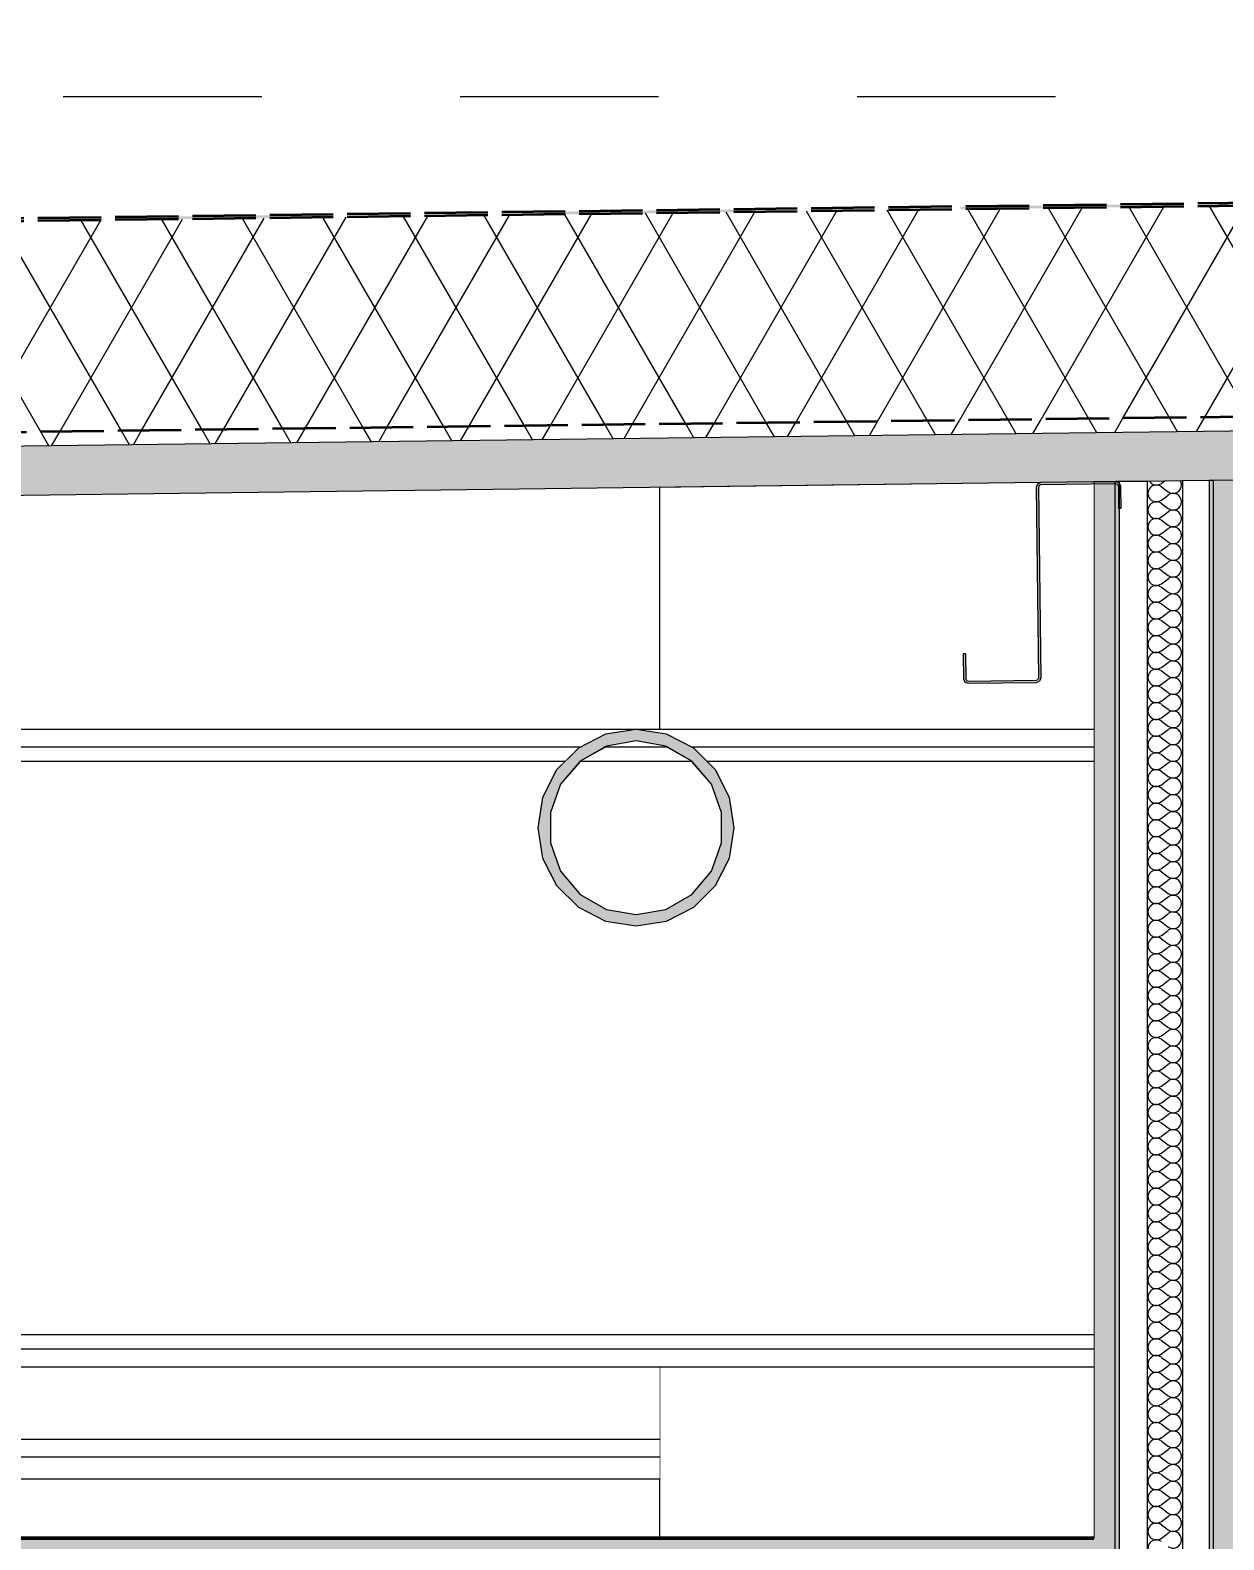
# Model space of a CAD drawing. Header units: millimetres. Extents: x -48147 to 1403542, y -455564 to 18123.
# Drawn here: x 1379303 to 1380151, y -434819 to -433745 of the extents above; entities that cross this region are included whole.
import ezdxf

# ---------------------------------------------------------------- set-up
doc = ezdxf.new("R2010")
doc.units = ezdxf.units.MM
doc.header["$MEASUREMENT"] = 0
for name, pattern in [('Dashed', [2822.222233, 1411.111116, -1411.111116]), ('Hidden Line', [55, 45, -10]), ('Wipeout_Contour', [1000, 0, -1000])]:
    doc.linetypes.add(name, pattern=pattern)
for name, color, linetype, lineweight, true_color in [('0_Pen_No__105', 7, 'Continuous', 15, 0xa6a6a6), ('New_A-20-M_Ceiling_Pen_No__107', 7, 'Continuous', 15, 0xa6a6a6), ('New_A-20-M_Ceiling_Pen_No__29', 7, 'Continuous', 50, 0x2a2a2a), ('New_A-20-M_Roof_Pen_No__149', 7, 'Continuous', 0, 0x2a2a2a), ('New_A-20-M_Roof_Pen_No__162', 7, 'Continuous', 0, 0xe47200), ('New_A-20-M_Roof_Pen_No__81', 7, 'Continuous', 20, 0x6a6a6a), ('New_A-25-M_Wall_Int_Pen_No__107', 7, 'Continuous', 15, 0xa6a6a6)]:
    doc.layers.add(name, color=color, linetype=linetype, lineweight=lineweight, true_color=true_color)
for name, color, linetype, lineweight in [('0_Pen_No__85', 8, 'Continuous', 20), ('New_A-20-M_Roof_Pen_No__195', 7, 'Continuous', 35), ('New_A-20-M_Roof_Pen_No__4', 7, 'Continuous', 20), ('New_A-20-M_Roof_Pen_No__85', 8, 'Continuous', 20), ('New_A-25-M_Wall_Int_Pen_No__1', 7, 'Continuous', 13), ('New_A-25-M_Wall_Int_Pen_No__87', 8, 'Continuous', 20), ('New_A-95-D_1_20_Pen_No__1', 7, 'Continuous', 13), ('S-280-M_STRUCT_FRAME.IFC Import_Pen_No__1', 7, 'Continuous', 13), ('S-280-M_STRUCT_FRAME.IFC Import_Pen_No__160', 5, 'Continuous', 200), ('S-280-M_STRUCT_FRAME.IFC Import_Pen_No__90', 8, 'Continuous', 20)]:
    doc.layers.add(name, color=color, linetype=linetype, lineweight=lineweight)
for name, color, linetype in [('New_A-20-M_Ceiling', 7, 'Continuous'), ('New_A-20-M_Roof', 7, 'Continuous'), ('New_A-25-M_Wall_Int', 7, 'Continuous'), ('New_A-95-D_1_20', 7, 'Continuous'), ('S-280-M_STRUCT_FRAME.IFC Import', 7, 'Continuous')]:
    doc.layers.add(name, color=color, linetype=linetype)
doc.styles.add('GENERATED_STYLE_1', font='')
doc.styles.get('GENERATED_STYLE_1').set_extended_font_data('Arial')
doc.dimstyles.new('GENERATED_STYLE__2', dxfattribs={"dimtxt": 125, "dimasz": 47.5, "dimexe": 0.18, "dimexo": 50, "dimgap": 0.09, "dimtad": 1, "dimdec": 0, "dimzin": 0, "dimdsep": 46, "dimtxsty": 'GENERATED_STYLE_1', "dimblk": 'ARROWHEAD_2', "dimblk1": 'ARROWHEAD_2', "dimblk2": 'ARROWHEAD_2', "dimcen": 0.09, "dimclrd": 7, "dimclre": 7, "dimclrt": 7, "dimadec": 0, "dimazin": 0, "dimtfac": 1, "dimtdec": 4, "dimtmove": 0, "dimatfit": 3, "dimfxl": 1, "dimtolj": 1, "dimtzin": 0, "dimarcsym": 0})
doc.dimstyles.new('GENERATED_STYLE__8', dxfattribs={"dimtxt": 0.18, "dimasz": 182.4, "dimexe": 0.18, "dimexo": 0.0625, "dimgap": 0.09, "dimtad": 0, "dimtih": 1, "dimtoh": 1, "dimdec": 4, "dimzin": 0, "dimdsep": 46, "dimcen": 0.09, "dimadec": 0, "dimazin": 0, "dimtfac": 1, "dimtdec": 4, "dimtmove": 0, "dimatfit": 3, "dimldrblk": 'ARROWHEAD_5', "dimfxl": 1, "dimtolj": 1, "dimtzin": 0, "dimarcsym": 0})
pattern_1 = [(60, (1418663.247, -449992.53), (-43.30127, 25), []), (120, (1418663.247, -449992.53), (43.30127, 25), [])]

# ---------------------------------------------------------------- blocks, each defined once
blk = doc.blocks.new('Section Elem_16_1', base_point=(1418663.2, -449992.5))
at = {"color": 254, "linetype": 'Wipeout_Contour', "lineweight": 0, "ltscale": 5785807.897120276}
blk.add_wipeout([(1379765.3, -434070.2), (1379750.3, -434070.4), (1379750.3, -434242.5), (1379765.3, -434242.5)], dxfattribs=at).dxf.layer = 'New_A-25-M_Wall_Int'
at = {"color": 254, "linetype": 'Wipeout_Contour', "lineweight": 0, "ltscale": 5786529.077408927}
blk.add_wipeout([(1379765.3, -434695.9), (1379750.3, -434695.9), (1379750.3, -434817.5), (1379765.3, -434817.5)], dxfattribs=at).dxf.layer = 'New_A-25-M_Wall_Int'
at = {"layer": 'New_A-25-M_Wall_Int_Pen_No__87', "linetype": 'Continuous'}
for p, q in [((1379750.3, -434242.5), (1379750.3, -434070.4)), ((1379750.3, -434817.5), (1379750.3, -434695.9))]:
    blk.add_line(p, q, dxfattribs=at)
blk = doc.blocks.new('*X139', base_point=(1418663.2, -449992.5))
at = {"layer": 'New_A-25-M_Wall_Int_Pen_No__107', "linetype": 'Continuous'}
for p, q in [((1380107, -434067.5), (1380109.2, -434065.9)), ((1380107, -434069.9), (1380111.8, -434073.5)), ((1380107, -434079.4), (1380111.8, -434075.9)), ((1380107, -434081.8), (1380111.8, -434085.4)), ((1380107, -434091.3), (1380111.8, -434087.8)), ((1380107, -434093.7), (1380111.8, -434097.3)), ((1380107, -434103.2), (1380111.8, -434099.7)), ((1380107, -434105.6), (1380111.8, -434109.2)), ((1380107, -434115.1), (1380111.8, -434111.6)), ((1380107, -434117.5), (1380111.8, -434121.1)), ((1380107, -434127.1), (1380111.8, -434123.5)), ((1380107, -434129.4), (1380111.8, -434133)), ((1380107, -434139), (1380111.8, -434135.4)), ((1380107, -434141.3), (1380111.8, -434144.9)), ((1380107, -434150.9), (1380111.8, -434147.3)), ((1380107, -434153.2), (1380111.8, -434156.8)), ((1380107, -434162.8), (1380111.8, -434159.2)), ((1380107, -434165.1), (1380111.8, -434168.7)), ((1380107, -434174.7), (1380111.8, -434171.1)), ((1380107, -434177.1), (1380111.8, -434180.6)), ((1380107, -434186.6), (1380111.8, -434183)), ((1380107, -434189), (1380111.8, -434192.5)), ((1380107, -434198.5), (1380111.8, -434194.9)), ((1380107, -434200.9), (1380111.8, -434204.4)), ((1380107, -434210.4), (1380111.8, -434206.8)), ((1380107, -434212.8), (1380111.8, -434216.3)), ((1380107, -434222.3), (1380111.8, -434218.7)), ((1380107, -434224.7), (1380111.8, -434228.2)), ((1380107, -434234.2), (1380111.8, -434230.6)), ((1380107, -434236.6), (1380111.8, -434240.1)), ((1380107, -434246.1), (1380111.8, -434242.5)), ((1380107, -434248.5), (1380111.8, -434252.1)), ((1380107, -434258), (1380111.8, -434254.4)), ((1380107, -434260.4), (1380111.8, -434264)), ((1380107, -434269.9), (1380111.8, -434266.3)), ((1380107, -434272.3), (1380111.8, -434275.9)), ((1380107, -434281.8), (1380111.8, -434278.2)), ((1380107, -434284.2), (1380111.8, -434287.8)), ((1380107, -434293.7), (1380111.8, -434290.1)), ((1380107, -434296.1), (1380111.8, -434299.7)), ((1380107, -434305.6), (1380111.8, -434302.1)), ((1380107, -434308), (1380111.8, -434311.6)), ((1380107, -434317.5), (1380111.8, -434314)), ((1380107, -434319.9), (1380111.8, -434323.5)), ((1380107, -434329.4), (1380111.8, -434325.9)), ((1380107, -434331.8), (1380111.8, -434335.4)), ((1380107, -434341.3), (1380111.8, -434337.8)), ((1380107, -434343.7), (1380111.8, -434347.3)), ((1380107, -434353.2), (1380111.8, -434349.7)), ((1380107, -434355.6), (1380111.8, -434359.2)), ((1380107, -434365.1), (1380111.8, -434361.6)), ((1380107, -434367.5), (1380111.8, -434371.1)), ((1380107, -434377.1), (1380111.8, -434373.5)), ((1380107, -434379.4), (1380111.8, -434383)), ((1380107, -434389), (1380111.8, -434385.4)), ((1380107, -434391.3), (1380111.8, -434394.9)), ((1380107, -434400.9), (1380111.8, -434397.3)), ((1380107, -434403.2), (1380111.8, -434406.8)), ((1380107, -434412.8), (1380111.8, -434409.2)), ((1380107, -434415.1), (1380111.8, -434418.7)), ((1380107, -434424.7), (1380111.8, -434421.1)), ((1380107, -434427.1), (1380111.8, -434430.6)), ((1380107, -434436.6), (1380111.8, -434433)), ((1380107, -434439), (1380111.8, -434442.5)), ((1380107, -434448.5), (1380111.8, -434444.9)), ((1380107, -434450.9), (1380111.8, -434454.4)), ((1380107, -434460.4), (1380111.8, -434456.8)), ((1380107, -434462.8), (1380111.8, -434466.3)), ((1380107, -434472.3), (1380111.8, -434468.7)), ((1380107, -434474.7), (1380111.8, -434478.2)), ((1380107, -434484.2), (1380111.8, -434480.6)), ((1380107, -434486.6), (1380111.8, -434490.1)), ((1380107, -434496.1), (1380111.8, -434492.5)), ((1380107, -434498.5), (1380111.8, -434502.1)), ((1380107, -434508), (1380111.8, -434504.4)), ((1380107, -434510.4), (1380111.8, -434514)), ((1380107, -434519.9), (1380111.8, -434516.3)), ((1380107, -434522.3), (1380111.8, -434525.9)), ((1380107, -434531.8), (1380111.8, -434528.2)), ((1380107, -434534.2), (1380111.8, -434537.8)), ((1380107, -434543.7), (1380111.8, -434540.1)), ((1380107, -434546.1), (1380111.8, -434549.7)), ((1380107, -434555.6), (1380111.8, -434552.1)), ((1380107, -434558), (1380111.8, -434561.6)), ((1380107, -434567.5), (1380111.8, -434564)), ((1380107, -434569.9), (1380111.8, -434573.5)), ((1380107, -434579.4), (1380111.8, -434575.9)), ((1380107, -434581.8), (1380111.8, -434585.4)), ((1380107, -434591.3), (1380111.8, -434587.8)), ((1380107, -434593.7), (1380111.8, -434597.3)), ((1380107, -434603.2), (1380111.8, -434599.7)), ((1380107, -434605.6), (1380111.8, -434609.2)), ((1380107, -434615.1), (1380111.8, -434611.6)), ((1380107, -434617.5), (1380111.8, -434621.1)), ((1380107, -434627.1), (1380111.8, -434623.5)), ((1380107, -434629.4), (1380111.8, -434633)), ((1380107, -434639), (1380111.8, -434635.4)), ((1380107, -434641.3), (1380111.8, -434644.9)), ((1380107, -434650.9), (1380111.8, -434647.3)), ((1380107, -434653.2), (1380111.8, -434656.8)), ((1380107, -434662.8), (1380111.8, -434659.2)), ((1380107, -434665.1), (1380111.8, -434668.7)), ((1380107, -434674.7), (1380111.8, -434671.1)), ((1380107, -434677.1), (1380111.8, -434680.6)), ((1380107, -434686.6), (1380111.8, -434683)), ((1380107, -434689), (1380111.8, -434692.5)), ((1380107, -434698.5), (1380111.8, -434694.9)), ((1380107, -434700.9), (1380111.8, -434704.4)), ((1380107, -434710.4), (1380111.8, -434706.8)), ((1380107, -434712.8), (1380111.8, -434716.3)), ((1380107, -434722.3), (1380111.8, -434718.7)), ((1380107, -434724.7), (1380111.8, -434728.2)), ((1380107, -434734.2), (1380111.8, -434730.6)), ((1380107, -434736.6), (1380111.8, -434740.1)), ((1380107, -434746.1), (1380111.8, -434742.5)), ((1380107, -434748.5), (1380111.8, -434752.1)), ((1380107, -434758), (1380111.8, -434754.4)), ((1380107, -434760.4), (1380111.8, -434764)), ((1380107, -434769.9), (1380111.8, -434766.3)), ((1380107, -434772.3), (1380111.8, -434775.9)), ((1380107, -434781.8), (1380111.8, -434778.2)), ((1380107, -434784.2), (1380111.8, -434787.8)), ((1380107, -434793.7), (1380111.8, -434790.1)), ((1380107, -434796.1), (1380111.8, -434799.7)), ((1380107, -434805.6), (1380111.8, -434802.1)), ((1380107, -434808), (1380111.8, -434811.6)), ((1380107, -434817.5), (1380111.8, -434814))]:
    blk.add_line(p, q, dxfattribs=at)
for centre, start, end in [((1380103.4, -434062.8), 213.3884, 306.8699), ((1380115.3, -434068.7), 0, 29.7507), ((1380103.4, -434074.7), 53.1301, 306.8699), ((1380115.3, -434068.7), 233.1301, 0), ((1380115.3, -434080.6), 0, 126.8699), ((1380103.4, -434086.6), 53.1301, 306.8699), ((1380115.3, -434080.6), 233.1301, 0), ((1380115.3, -434092.5), 0, 126.8699), ((1380103.4, -434098.5), 53.1301, 306.8699), ((1380115.3, -434092.5), 233.1301, 0), ((1380115.3, -434104.4), 0, 126.8699), ((1380103.4, -434110.4), 53.1301, 306.8699), ((1380115.3, -434104.4), 233.1301, 0), ((1380115.3, -434116.3), 0, 126.8699), ((1380103.4, -434122.3), 53.1301, 306.8699), ((1380115.3, -434116.3), 233.1301, 0), ((1380115.3, -434128.2), 0, 126.8699), ((1380103.4, -434134.2), 53.1301, 306.8699), ((1380115.3, -434128.2), 233.1301, 0), ((1380103.4, -434146.1), 53.1301, 306.8699), ((1380115.3, -434140.1), 0, 126.8699), ((1380115.3, -434140.1), 233.1301, 0), ((1380103.4, -434158), 53.1301, 306.8699), ((1380115.3, -434152.1), 0, 126.8699), ((1380115.3, -434152.1), 233.1301, 0), ((1380103.4, -434169.9), 53.1301, 306.8699), ((1380115.3, -434164), 0, 126.8699), ((1380115.3, -434164), 233.1301, 0), ((1380103.4, -434181.8), 53.1301, 306.8699), ((1380115.3, -434175.9), 0, 126.8699), ((1380115.3, -434175.9), 233.1301, 0), ((1380115.3, -434187.8), 0, 126.8699), ((1380103.4, -434193.7), 53.1301, 306.8699), ((1380115.3, -434187.8), 233.1301, 0), ((1380115.3, -434199.7), 0, 126.8699), ((1380103.4, -434205.6), 53.1301, 306.8699), ((1380115.3, -434199.7), 233.1301, 0), ((1380115.3, -434211.6), 0, 126.8699), ((1380103.4, -434217.5), 53.1301, 306.8699), ((1380115.3, -434211.6), 233.1301, 0), ((1380115.3, -434223.5), 0, 126.8699), ((1380103.4, -434229.4), 53.1301, 306.8699), ((1380115.3, -434223.5), 233.1301, 0), ((1380115.3, -434235.4), 0, 126.8699), ((1380103.4, -434241.3), 53.1301, 306.8699), ((1380115.3, -434235.4), 233.1301, 0), ((1380103.4, -434253.2), 53.1301, 306.8699), ((1380115.3, -434247.3), 0, 126.8699), ((1380115.3, -434247.3), 233.1301, 0), ((1380103.4, -434265.1), 53.1301, 306.8699), ((1380115.3, -434259.2), 0, 126.8699), ((1380115.3, -434259.2), 233.1301, 0), ((1380103.4, -434277.1), 53.1301, 306.8699), ((1380115.3, -434271.1), 0, 126.8699), ((1380115.3, -434271.1), 233.1301, 0), ((1380103.4, -434289), 53.1301, 306.8699), ((1380115.3, -434283), 0, 126.8699), ((1380115.3, -434283), 233.1301, 0), ((1380115.3, -434294.9), 0, 126.8699), ((1380103.4, -434300.9), 53.1301, 306.8699), ((1380115.3, -434294.9), 233.1301, 0), ((1380115.3, -434306.8), 0, 126.8699), ((1380103.4, -434312.8), 53.1301, 306.8699), ((1380115.3, -434306.8), 233.1301, 0), ((1380115.3, -434318.7), 0, 126.8699), ((1380103.4, -434324.7), 53.1301, 306.8699), ((1380115.3, -434318.7), 233.1301, 0), ((1380115.3, -434330.6), 0, 126.8699), ((1380103.4, -434336.6), 53.1301, 306.8699), ((1380115.3, -434330.6), 233.1301, 0), ((1380115.3, -434342.5), 0, 126.8699), ((1380103.4, -434348.5), 53.1301, 306.8699), ((1380115.3, -434342.5), 233.1301, 0), ((1380103.4, -434360.4), 53.1301, 306.8699), ((1380115.3, -434354.4), 0, 126.8699), ((1380115.3, -434354.4), 233.1301, 0), ((1380103.4, -434372.3), 53.1301, 306.8699), ((1380115.3, -434366.3), 0, 126.8699), ((1380115.3, -434366.3), 233.1301, 0), ((1380103.4, -434384.2), 53.1301, 306.8699), ((1380115.3, -434378.2), 0, 126.8699), ((1380115.3, -434378.2), 233.1301, 0), ((1380103.4, -434396.1), 53.1301, 306.8699), ((1380115.3, -434390.1), 0, 126.8699), ((1380115.3, -434390.1), 233.1301, 0), ((1380115.3, -434402.1), 0, 126.8699), ((1380103.4, -434408), 53.1301, 306.8699), ((1380115.3, -434402.1), 233.1301, 0), ((1380115.3, -434414), 0, 126.8699), ((1380103.4, -434419.9), 53.1301, 306.8699), ((1380115.3, -434414), 233.1301, 0), ((1380115.3, -434425.9), 0, 126.8699), ((1380103.4, -434431.8), 53.1301, 306.8699), ((1380115.3, -434425.9), 233.1301, 0), ((1380115.3, -434437.8), 0, 126.8699), ((1380103.4, -434443.7), 53.1301, 306.8699), ((1380115.3, -434437.8), 233.1301, 0), ((1380115.3, -434449.7), 0, 126.8699), ((1380103.4, -434455.6), 53.1301, 306.8699), ((1380115.3, -434449.7), 233.1301, 0), ((1380103.4, -434467.5), 53.1301, 306.8699), ((1380115.3, -434461.6), 0, 126.8699), ((1380115.3, -434461.6), 233.1301, 0), ((1380103.4, -434479.4), 53.1301, 306.8699), ((1380115.3, -434473.5), 0, 126.8699), ((1380115.3, -434473.5), 233.1301, 0), ((1380103.4, -434491.3), 53.1301, 306.8699), ((1380115.3, -434485.4), 0, 126.8699), ((1380115.3, -434485.4), 233.1301, 0), ((1380103.4, -434503.2), 53.1301, 306.8699), ((1380115.3, -434497.3), 0, 126.8699), ((1380115.3, -434497.3), 233.1301, 0), ((1380115.3, -434509.2), 0, 126.8699), ((1380103.4, -434515.1), 53.1301, 306.8699), ((1380115.3, -434509.2), 233.1301, 0), ((1380115.3, -434521.1), 0, 126.8699), ((1380103.4, -434527.1), 53.1301, 306.8699), ((1380115.3, -434521.1), 233.1301, 0), ((1380115.3, -434533), 0, 126.8699), ((1380103.4, -434539), 53.1301, 306.8699), ((1380115.3, -434533), 233.1301, 0), ((1380115.3, -434544.9), 0, 126.8699), ((1380103.4, -434550.9), 53.1301, 306.8699), ((1380115.3, -434544.9), 233.1301, 0), ((1380115.3, -434556.8), 0, 126.8699), ((1380103.4, -434562.8), 53.1301, 306.8699), ((1380115.3, -434556.8), 233.1301, 0), ((1380103.4, -434574.7), 53.1301, 306.8699), ((1380115.3, -434568.7), 0, 126.8699), ((1380115.3, -434568.7), 233.1301, 0), ((1380103.4, -434586.6), 53.1301, 306.8699), ((1380115.3, -434580.6), 0, 126.8699), ((1380115.3, -434580.6), 233.1301, 0), ((1380103.4, -434598.5), 53.1301, 306.8699), ((1380115.3, -434592.5), 0, 126.8699), ((1380115.3, -434592.5), 233.1301, 0), ((1380103.4, -434610.4), 53.1301, 306.8699), ((1380115.3, -434604.4), 0, 126.8699), ((1380115.3, -434604.4), 233.1301, 0), ((1380115.3, -434616.3), 0, 126.8699), ((1380103.4, -434622.3), 53.1301, 306.8699), ((1380115.3, -434616.3), 233.1301, 0), ((1380115.3, -434628.2), 0, 126.8699), ((1380103.4, -434634.2), 53.1301, 306.8699), ((1380115.3, -434628.2), 233.1301, 0), ((1380115.3, -434640.1), 0, 126.8699), ((1380103.4, -434646.1), 53.1301, 306.8699), ((1380115.3, -434640.1), 233.1301, 0), ((1380115.3, -434652.1), 0, 126.8699), ((1380103.4, -434658), 53.1301, 306.8699), ((1380115.3, -434652.1), 233.1301, 0), ((1380115.3, -434664), 0, 126.8699), ((1380103.4, -434669.9), 53.1301, 306.8699), ((1380115.3, -434664), 233.1301, 0), ((1380103.4, -434681.8), 53.1301, 306.8699), ((1380115.3, -434675.9), 0, 126.8699), ((1380115.3, -434675.9), 233.1301, 0), ((1380103.4, -434693.7), 53.1301, 306.8699), ((1380115.3, -434687.8), 0, 126.8699), ((1380115.3, -434687.8), 233.1301, 0), ((1380103.4, -434705.6), 53.1301, 306.8699), ((1380115.3, -434699.7), 0, 126.8699), ((1380115.3, -434699.7), 233.1301, 0), ((1380103.4, -434717.5), 53.1301, 306.8699), ((1380115.3, -434711.6), 0, 126.8699), ((1380115.3, -434711.6), 233.1301, 0), ((1380115.3, -434723.5), 0, 126.8699), ((1380103.4, -434729.4), 53.1301, 306.8699), ((1380115.3, -434723.5), 233.1301, 0), ((1380115.3, -434735.4), 0, 126.8699), ((1380103.4, -434741.3), 53.1301, 306.8699), ((1380115.3, -434735.4), 233.1301, 0), ((1380115.3, -434747.3), 0, 126.8699), ((1380103.4, -434753.2), 53.1301, 306.8699), ((1380115.3, -434747.3), 233.1301, 0), ((1380115.3, -434759.2), 0, 126.8699), ((1380103.4, -434765.1), 53.1301, 306.8699), ((1380115.3, -434759.2), 233.1301, 0), ((1380115.3, -434771.1), 0, 126.8699), ((1380103.4, -434777.1), 53.1301, 306.8699), ((1380115.3, -434771.1), 233.1301, 0), ((1380115.3, -434783), 0, 126.8699), ((1380103.4, -434789), 53.1301, 306.8699), ((1380115.3, -434783), 233.1301, 0), ((1380103.4, -434800.9), 53.1301, 306.8699), ((1380115.3, -434794.9), 0, 126.8699), ((1380115.3, -434794.9), 233.1301, 0), ((1380103.4, -434812.8), 53.1301, 306.8699), ((1380115.3, -434806.8), 0, 126.8699), ((1380115.3, -434806.8), 233.1301, 0), ((1380103.4, -434824.7), 53.1301, 306.8699), ((1380115.3, -434818.7), 0, 126.8699), ((1380115.3, -434818.7), 233.1301, 0)]:
    blk.add_arc(centre, 5.95, start, end, dxfattribs=at)
blk = doc.blocks.new('Section Elem_109_1', base_point=(1418663.2, -449992.5))
at = {"layer": 'New_A-25-M_Wall_Int_Pen_No__107', "linetype": 'Continuous'}
blk.add_hatch(color=256, dxfattribs=at).paths.add_polyline_path([(1380073.9, -434066.4), (1380058.9, -434066.5), (1380058.9, -434817.5), (1380058.9, -434817.5), (1380058.9, -434842.5), (1380058.9, -434842.5), (1380058.9, -437842.5), (1380073.9, -437842.5)])
at = {"layer": 'New_A-25-M_Wall_Int_Pen_No__107', "linetype": 'Continuous', "lineweight": 0, "true_color": 0x535353}
blk.add_hatch(color=251, dxfattribs=at).paths.add_polyline_path([(1380076.9, -434066.3), (1380073.9, -434066.4), (1380073.9, -437842.5), (1380076.9, -437842.5)])
at = {"layer": 'New_A-25-M_Wall_Int_Pen_No__1', "linetype": 'Continuous'}
blk.add_line((1380058.9, -434066.5), (1380058.9, -434817.5), dxfattribs=at)
at = {"color": 254, "linetype": 'Wipeout_Contour', "lineweight": 0, "ltscale": 5789230.362443559}
blk.add_wipeout([(1380096.9, -434066.1), (1380076.9, -434066.3), (1380076.9, -437842.5), (1380096.9, -437842.5)], dxfattribs=at).dxf.layer = 'New_A-25-M_Wall_Int'
at = {"layer": 'New_A-25-M_Wall_Int_Pen_No__1', "linetype": 'Continuous'}
for p, q in [((1380073.9, -434066.4), (1380073.9, -437842.5)), ((1380076.9, -434066.3), (1380076.9, -437842.5))]:
    blk.add_line(p, q, dxfattribs=at)
at = {"color": 254, "linetype": 'Wipeout_Contour', "lineweight": 0, "ltscale": 5789316.012776121}
blk.add_wipeout([(1380121.9, -434065.7), (1380096.9, -434066.1), (1380096.9, -437842.5), (1380121.9, -437842.5)], dxfattribs=at).dxf.layer = 'New_A-25-M_Wall_Int'
at = {"layer": 'New_A-25-M_Wall_Int_Pen_No__1', "linetype": 'Continuous'}
blk.add_line((1380096.9, -434066.1), (1380096.9, -437842.5), dxfattribs=at)
at = {"layer": 'New_A-25-M_Wall_Int'}
blk.add_blockref('*X139', (1418663.2, -449992.5), dxfattribs=at)
at = {"color": 254, "linetype": 'Wipeout_Contour', "lineweight": 0, "ltscale": 5789399.759866808}
blk.add_wipeout([(1380140.9, -434065.5), (1380121.9, -434065.7), (1380121.9, -437842.5), (1380140.9, -437842.5)], dxfattribs=at).dxf.layer = 'New_A-25-M_Wall_Int'
at = {"layer": 'New_A-25-M_Wall_Int_Pen_No__107', "linetype": 'Continuous', "lineweight": 0, "true_color": 0x535353}
blk.add_hatch(color=251, dxfattribs=at).paths.add_polyline_path([(1380143.9, -434065.5), (1380140.9, -434065.5), (1380140.9, -437842.5), (1380143.9, -437842.5)])
at = {"layer": 'New_A-25-M_Wall_Int_Pen_No__107', "linetype": 'Continuous'}
blk.add_hatch(color=256, dxfattribs=at).paths.add_polyline_path([(1380158.9, -437842.5), (1380158.9, -434065.3), (1380143.9, -434065.5), (1380143.9, -437842.5)])
at = {"layer": 'New_A-25-M_Wall_Int_Pen_No__1', "linetype": 'Continuous'}
for p, q in [((1380121.9, -434065.7), (1380121.9, -437842.5)), ((1380140.9, -434065.5), (1380140.9, -437842.5)), ((1380143.9, -434065.5), (1380143.9, -437842.5))]:
    blk.add_line(p, q, dxfattribs=at)
blk = doc.blocks.new('Section Elem_114_1', base_point=(1418663.2, -449992.5))
at = {"color": 254, "linetype": 'Wipeout_Contour', "lineweight": 0, "ltscale": 34720075.84504075}
blk.add_wipeout([(1379765.3, -434070.2), (1379765.3, -434242.5), (1380058.9, -434242.5), (1380058.9, -434068.1), (1380021.1, -434068.6), (1380020, -434069.1), (1380019.6, -434070.2), (1380021.3, -434205.8), (1380020.4, -434208.1), (1380018.1, -434209.1), (1379969.5, -434209.7), (1379967.2, -434208.8), (1379966.3, -434206.5), (1379966, -434188.7), (1379967.6, -434188.7), (1379967.9, -434206.5), (1379968.3, -434207.6), (1379969.5, -434208.1), (1380018.1, -434207.5), (1380019.2, -434207), (1380019.7, -434205.8), (1380018, -434070.3), (1380018.9, -434068), (1380021.1, -434067)], dxfattribs=at).dxf.layer = 'New_A-25-M_Wall_Int'
at = {"color": 254, "linetype": 'Wipeout_Contour', "lineweight": 0, "ltscale": 5787117.783079167}
blk.add_wipeout([(1379765.3, -434695.9), (1379765.3, -434817.5), (1380058.9, -434817.5), (1380058.9, -434695.9)], dxfattribs=at).dxf.layer = 'New_A-25-M_Wall_Int'
blk = doc.blocks.new('*X209', base_point=(1418663.2, -449992.5))
at = {"layer": 'New_A-20-M_Roof_Pen_No__162', "linetype": 'Continuous'}
for points in [[(1379664, -433876.5), (1379814, -433874.6), (1379814, -433872.6), (1379664, -433874.5)], [(1379964, -433872.7), (1380114, -433870.8), (1380114, -433868.8), (1379964, -433870.7)], [(1379364, -433880.3), (1379514, -433878.4), (1379514, -433876.4), (1379364, -433878.3)]]:
    blk.add_hatch(color=256, dxfattribs=at).paths.add_polyline_path(points)
blk = doc.blocks.new('Section Elem_176_1', base_point=(1418663.2, -449992.5))
at = {"layer": 'New_A-20-M_Roof_Pen_No__4', "linetype": 'Continuous'}
blk.add_line((1380021.1, -434067), (1378874.8, -434081.4), dxfattribs=at)
at = {"layer": 'New_A-20-M_Roof_Pen_No__4', "linetype": 'Continuous', "flags": 128}
blk.add_lwpolyline([(1380158.9, -434065.3), (1380143.9, -434065.5), (1380140.9, -434065.5), (1380121.9, -434065.7), (1380096.9, -434066.1), (1380076.9, -434066.3), (1380074.7, -434066.3), (1380073.9, -434066.4), (1380058.9, -434066.5), (1380021.1, -434067)], dxfattribs=at)
at = {"color": 254, "linetype": 'Wipeout_Contour', "lineweight": 0, "ltscale": 5800312.534582316}
blk.add_wipeout([(1378786.3, -433885.5), (1378786.3, -433887.5), (1388537.3, -433765), (1388537.3, -433763)], dxfattribs=at).dxf.layer = 'New_A-20-M_Roof'
at = {"layer": 'New_A-20-M_Roof'}
blk.add_blockref('*X209', (1418663.2, -449992.5), dxfattribs=at)
at = {"color": 254, "linetype": 'Wipeout_Contour', "lineweight": 0, "ltscale": 5800407.137525157}
blk.add_wipeout([(1378786.3, -433887.5), (1378788.2, -434037.5), (1388539.2, -433915), (1388537.3, -433765)], dxfattribs=at).dxf.layer = 'New_A-20-M_Roof'
at = {"layer": 'New_A-20-M_Roof_Pen_No__85', "linetype": 'Continuous'}
h = blk.add_hatch(dxfattribs=at)
h.set_pattern_fill('Batt_Insulation_0001', color=256, style=0, pattern_type=2)
h.set_pattern_definition(pattern_1)
h.paths.add_polyline_path([(1378786.3, -433887.5), (1378788.2, -434037.5), (1388539.2, -433915), (1388537.3, -433765)])
at = {"layer": 'New_A-20-M_Roof_Pen_No__195', "linetype": 'Hidden Line'}
for p, q in [((1388537.3, -433763), (1378786.3, -433885.5)), ((1388537.3, -433765), (1378786.3, -433887.5))]:
    blk.add_line(p, q, dxfattribs=at)
at = {"color": 254, "linetype": 'Wipeout_Contour', "lineweight": 0, "ltscale": 5800506.718729067}
blk.add_wipeout([(1378788.2, -434037.5), (1378788.3, -434047.5), (1388539.3, -433925), (1388539.2, -433915)], dxfattribs=at).dxf.layer = 'New_A-20-M_Roof'
at = {"layer": 'New_A-20-M_Roof_Pen_No__81', "linetype": 'Continuous', "lineweight": 0, "true_color": 0x353535}
blk.add_hatch(color=250, dxfattribs=at).paths.add_polyline_path([(1378788.3, -434047.5), (1378788.8, -434082.5), (1388539.8, -433960), (1388539.3, -433925)])
at = {"layer": 'New_A-20-M_Roof_Pen_No__85', "linetype": 'Continuous'}
h = blk.add_hatch(dxfattribs=at)
h.set_pattern_fill('Batt_Insulation_0001', color=256, style=0, pattern_type=2)
h.set_pattern_definition(pattern_1)
h.paths.add_polyline_path([(1378788.2, -434037.5), (1378788.3, -434047.5), (1388539.3, -433925), (1388539.2, -433915)])
at = {"layer": 'New_A-20-M_Roof_Pen_No__149', "linetype": 'Continuous'}
blk.add_line((1388539.3, -433925), (1378788.3, -434047.5), dxfattribs=at)
at = {"layer": 'New_A-20-M_Roof_Pen_No__195', "linetype": 'Hidden Line'}
blk.add_line((1388539.2, -433915), (1378788.2, -434037.5), dxfattribs=at)
blk = doc.blocks.new('Section Elem_239_1', base_point=(1418663.2, -449992.5))
at = {"layer": 'New_A-20-M_Ceiling_Pen_No__107', "linetype": 'Continuous'}
blk.add_hatch(color=256, dxfattribs=at).paths.add_polyline_path([(1378546.3, -434842.5), (1380058.9, -434842.5), (1380058.9, -434817.5), (1378546.3, -434817.5)])
at = {"layer": 'New_A-20-M_Ceiling_Pen_No__29', "linetype": 'Continuous'}
for p, q in [((1378546.3, -434817.5), (1378546.3, -434842.5)), ((1380058.9, -434817.5), (1378546.3, -434817.5)), ((1380058.9, -434842.5), (1378546.3, -434842.5))]:
    blk.add_line(p, q, dxfattribs=at)
blk = doc.blocks.new('Section Elem_302_1', base_point=(1418663.2, -449992.5))
at = {"color": 254, "linetype": 'Wipeout_Contour', "lineweight": 0, "ltscale": 5784161.660584519}
blk.add_wipeout([(1378546.3, -434695.9), (1378546.3, -434747.3), (1379750.3, -434747.3), (1379750.3, -434695.9)], dxfattribs=at).dxf.layer = 'S-280-M_STRUCT_FRAME.IFC Import'
at = {"color": 254, "linetype": 'Wipeout_Contour', "lineweight": 0, "ltscale": 5784217.218732819}
blk.add_wipeout([(1378546.3, -434775.6), (1379750.3, -434775.6), (1379750.3, -434760), (1378546.3, -434760)], dxfattribs=at).dxf.layer = 'S-280-M_STRUCT_FRAME.IFC Import'
at = {"layer": 'S-280-M_STRUCT_FRAME.IFC Import_Pen_No__90', "linetype": 'Continuous'}
blk.add_line((1379750.3, -434775.6), (1378546.3, -434775.6), dxfattribs=at)
at = {"color": 254, "linetype": 'Wipeout_Contour', "lineweight": 0, "ltscale": 5784205.601437036}
blk.add_wipeout([(1378546.3, -434760), (1379750.3, -434760), (1379750.3, -434756.3), (1378546.3, -434756.3)], dxfattribs=at).dxf.layer = 'S-280-M_STRUCT_FRAME.IFC Import'
at = {"color": 254, "linetype": 'Wipeout_Contour', "lineweight": 0, "ltscale": 5784197.964992021}
blk.add_wipeout([(1378546.3, -434756.3), (1379750.3, -434756.3), (1379750.3, -434747.3), (1378546.3, -434747.3)], dxfattribs=at).dxf.layer = 'S-280-M_STRUCT_FRAME.IFC Import'
at = {"layer": 'S-280-M_STRUCT_FRAME.IFC Import_Pen_No__90', "linetype": 'Continuous'}
for p, q in [((1379750.3, -434747.3), (1378546.3, -434747.3)), ((1379750.3, -434760), (1378546.3, -434760))]:
    blk.add_line(p, q, dxfattribs=at)
blk = doc.blocks.new('Section Elem_304_1', base_point=(1418663.2, -449992.5))
at = {"color": 254, "linetype": 'Wipeout_Contour', "lineweight": 0, "ltscale": 5784711.834246022}
blk.add_wipeout([(1380058.9, -434683.2), (1378546.3, -434683.2), (1378546.3, -434695.9), (1380058.9, -434695.9)], dxfattribs=at).dxf.layer = 'S-280-M_STRUCT_FRAME.IFC Import'
at = {"layer": 'S-280-M_STRUCT_FRAME.IFC Import_Pen_No__90', "linetype": 'Continuous'}
blk.add_line((1380058.9, -434695.9), (1378546.3, -434695.9), dxfattribs=at)
at = {"color": 254, "linetype": 'Wipeout_Contour', "lineweight": 0, "ltscale": 5784702.403588805}
blk.add_wipeout([(1380058.9, -434680.2), (1378546.3, -434680.2), (1378546.3, -434683.2), (1380058.9, -434683.2)], dxfattribs=at).dxf.layer = 'S-280-M_STRUCT_FRAME.IFC Import'
at = {"color": 254, "linetype": 'Wipeout_Contour', "lineweight": 0, "ltscale": 5784696.271945806}
blk.add_wipeout([(1380058.9, -434673), (1378546.3, -434673), (1378546.3, -434680.2), (1380058.9, -434680.2)], dxfattribs=at).dxf.layer = 'S-280-M_STRUCT_FRAME.IFC Import'
at = {"layer": 'S-280-M_STRUCT_FRAME.IFC Import_Pen_No__90', "linetype": 'Continuous'}
blk.add_line((1380058.9, -434683.2), (1378546.3, -434683.2), dxfattribs=at)
at = {"color": 254, "linetype": 'Wipeout_Contour', "lineweight": 0, "ltscale": 40492445.45621254}
blk.add_wipeout([(1378573, -434368.9), (1378546.3, -434375.6), (1378546.3, -434673), (1380058.9, -434673), (1380058.9, -434265.4), (1379784, -434265.4), (1379789.9, -434271.3), (1379799.8, -434290.8), (1379803.3, -434312.4), (1379799.8, -434334), (1379789.9, -434353.4), (1379774.5, -434368.9), (1379755, -434378.8), (1379733.4, -434382.2), (1379711.8, -434378.8), (1379692.4, -434368.9), (1379676.9, -434353.4), (1379667, -434334), (1379663.6, -434312.4), (1379667, -434290.8), (1379676.9, -434271.3), (1379682.8, -434265.4), (1378592.6, -434265.4), (1378604.6, -434271.3), (1378624.9, -434290.8), (1378631.9, -434312.4), (1378624.9, -434334), (1378604.6, -434353.4)], dxfattribs=at).dxf.layer = 'S-280-M_STRUCT_FRAME.IFC Import'
at = {"layer": 'S-280-M_STRUCT_FRAME.IFC Import_Pen_No__90', "linetype": 'Continuous'}
blk.add_line((1380058.9, -434673), (1378546.3, -434673), dxfattribs=at)
at = {"color": 254, "linetype": 'Wipeout_Contour', "lineweight": 0, "ltscale": 21697187.24702603}
blk.add_wipeout([(1379672.5, -434323.1), (1379679.8, -434343.3), (1379693.7, -434359.8), (1379712.3, -434370.5), (1379733.4, -434374.2), (1379754.6, -434370.5), (1379773.2, -434359.8), (1379787, -434343.3), (1379794.3, -434323.1), (1379794.3, -434301.6), (1379787, -434281.5), (1379773.5, -434265.4), (1379693.3, -434265.4), (1379679.8, -434281.5), (1379672.5, -434301.6)], dxfattribs=at).dxf.layer = 'S-280-M_STRUCT_FRAME.IFC Import'
at = {"color": 254, "linetype": 'Wipeout_Contour', "lineweight": 0, "ltscale": 5783561.43393905}
blk.add_wipeout([(1378577.8, -434258.2), (1378592.6, -434265.4), (1379682.8, -434265.4), (1379690, -434258.2)], dxfattribs=at).dxf.layer = 'S-280-M_STRUCT_FRAME.IFC Import'
at = {"layer": 'S-280-M_STRUCT_FRAME.IFC Import_Pen_No__90', "linetype": 'Continuous'}
blk.add_line((1379682.8, -434265.4), (1378592.6, -434265.4), dxfattribs=at)
at = {"color": 254, "linetype": 'Wipeout_Contour', "lineweight": 0, "ltscale": 8678764.426924938}
blk.add_wipeout([(1379693.3, -434265.4), (1379773.5, -434265.4), (1379773.2, -434265), (1379761.4, -434258.2), (1379705.4, -434258.2), (1379693.7, -434265)], dxfattribs=at).dxf.layer = 'S-280-M_STRUCT_FRAME.IFC Import'
at = {"color": 254, "linetype": 'Wipeout_Contour', "lineweight": 0, "ltscale": 8675315.552183405}
blk.add_wipeout([(1379693.6, -434255.2), (1378570.5, -434255.2), (1378573, -434255.9), (1378577.8, -434258.2), (1379690, -434258.2), (1379692.4, -434255.9)], dxfattribs=at).dxf.layer = 'S-280-M_STRUCT_FRAME.IFC Import'
at = {"color": 254, "linetype": 'Wipeout_Contour', "lineweight": 0, "ltscale": 5785835.378878464}
blk.add_wipeout([(1379705.4, -434258.2), (1379761.4, -434258.2), (1379756.2, -434255.2), (1379710.6, -434255.2)], dxfattribs=at).dxf.layer = 'S-280-M_STRUCT_FRAME.IFC Import'
at = {"color": 254, "linetype": 'Wipeout_Contour', "lineweight": 0, "ltscale": 5786552.090938352}
blk.add_wipeout([(1380058.9, -434258.2), (1379776.8, -434258.2), (1379784, -434265.4), (1380058.9, -434265.4)], dxfattribs=at).dxf.layer = 'S-280-M_STRUCT_FRAME.IFC Import'
at = {"layer": 'S-280-M_STRUCT_FRAME.IFC Import_Pen_No__90', "linetype": 'Continuous'}
for p, q in [((1379773.5, -434265.4), (1379693.3, -434265.4)), ((1380058.9, -434265.4), (1379784, -434265.4))]:
    blk.add_line(p, q, dxfattribs=at)
at = {"color": 254, "linetype": 'Wipeout_Contour', "lineweight": 0, "ltscale": 8675305.639126409}
blk.add_wipeout([(1379733.4, -434242.5), (1378546.3, -434242.5), (1378546.3, -434249.2), (1378570.5, -434255.2), (1379693.6, -434255.2), (1379711.8, -434245.9)], dxfattribs=at).dxf.layer = 'S-280-M_STRUCT_FRAME.IFC Import'
at = {"color": 254, "linetype": 'Wipeout_Contour', "lineweight": 0, "ltscale": 7233033.800726901}
blk.add_wipeout([(1380058.9, -434255.2), (1379773.2, -434255.2), (1379774.5, -434255.9), (1379776.8, -434258.2), (1380058.9, -434258.2)], dxfattribs=at).dxf.layer = 'S-280-M_STRUCT_FRAME.IFC Import'
at = {"layer": 'S-280-M_STRUCT_FRAME.IFC Import_Pen_No__90', "linetype": 'Continuous'}
blk.add_line((1379693.6, -434255.2), (1378570.5, -434255.2), dxfattribs=at)
at = {"color": 254, "linetype": 'Wipeout_Contour', "lineweight": 0, "ltscale": 7232290.314220116}
blk.add_wipeout([(1379710.6, -434255.2), (1379756.2, -434255.2), (1379754.6, -434254.3), (1379733.4, -434250.5), (1379712.3, -434254.3)], dxfattribs=at).dxf.layer = 'S-280-M_STRUCT_FRAME.IFC Import'
at = {"color": 254, "linetype": 'Wipeout_Contour', "lineweight": 0, "ltscale": 7232961.281109037}
blk.add_wipeout([(1379733.4, -434242.5), (1379755, -434245.9), (1379773.2, -434255.2), (1380058.9, -434255.2), (1380058.9, -434242.5)], dxfattribs=at).dxf.layer = 'S-280-M_STRUCT_FRAME.IFC Import'
at = {"layer": 'S-280-M_STRUCT_FRAME.IFC Import_Pen_No__90', "linetype": 'Continuous'}
for p, q in [((1380058.9, -434242.5), (1378546.3, -434242.5)), ((1379756.2, -434255.2), (1379710.6, -434255.2)), ((1380058.9, -434255.2), (1379773.2, -434255.2))]:
    blk.add_line(p, q, dxfattribs=at)
blk = doc.blocks.new('Section Elem_314_1', base_point=(1418663.2, -449992.5))
at = {"layer": 'S-280-M_STRUCT_FRAME.IFC Import_Pen_No__160', "linetype": 'Continuous', "lineweight": 0, "true_color": 0x00007f}
h = blk.add_hatch(color=176, dxfattribs=at)
h.paths.add_polyline_path([(1379733.4, -434382.2), (1379755, -434378.8), (1379774.5, -434368.9), (1379789.9, -434353.4), (1379799.8, -434334), (1379803.3, -434312.4), (1379799.8, -434290.8), (1379789.9, -434271.3), (1379774.5, -434255.9), (1379755, -434245.9), (1379733.4, -434242.5), (1379711.8, -434245.9), (1379692.4, -434255.9), (1379676.9, -434271.3), (1379667, -434290.8), (1379663.6, -434312.4), (1379667, -434334), (1379676.9, -434353.4), (1379692.4, -434368.9), (1379711.8, -434378.8)])
h.paths.add_polyline_path([(1379733.4, -434374.2), (1379712.3, -434370.5), (1379693.7, -434359.8), (1379679.8, -434343.3), (1379672.5, -434323.1), (1379672.5, -434301.6), (1379679.8, -434281.5), (1379693.7, -434265), (1379712.3, -434254.3), (1379733.4, -434250.5), (1379754.6, -434254.3), (1379773.2, -434265), (1379787, -434281.5), (1379794.3, -434301.6), (1379794.3, -434323.1), (1379787, -434343.3), (1379773.2, -434359.8), (1379754.6, -434370.5)], flags=0)
at = {"layer": 'S-280-M_STRUCT_FRAME.IFC Import_Pen_No__1', "linetype": 'Continuous', "flags": 128}
for points in [[(1379667, -434334), (1379676.9, -434353.4), (1379692.4, -434368.9), (1379711.8, -434378.8), (1379733.4, -434382.2), (1379755, -434378.8), (1379774.5, -434368.9), (1379789.9, -434353.4), (1379799.8, -434334), (1379803.3, -434312.4), (1379799.8, -434290.8), (1379789.9, -434271.3), (1379774.5, -434255.9), (1379755, -434245.9), (1379733.4, -434242.5), (1379711.8, -434245.9), (1379692.4, -434255.9), (1379676.9, -434271.3), (1379667, -434290.8), (1379663.6, -434312.4)], [(1379672.5, -434323.1), (1379679.8, -434343.3), (1379693.7, -434359.8), (1379712.3, -434370.5), (1379733.4, -434374.2), (1379754.6, -434370.5), (1379773.2, -434359.8), (1379787, -434343.3), (1379794.3, -434323.1), (1379794.3, -434301.6), (1379787, -434281.5), (1379773.2, -434265), (1379754.6, -434254.3), (1379733.4, -434250.5), (1379712.3, -434254.3), (1379693.7, -434265), (1379679.8, -434281.5), (1379672.5, -434301.6)]]:
    blk.add_lwpolyline(points, close=True, dxfattribs=at)
at = {"layer": 'S-280-M_STRUCT_FRAME.IFC Import_Pen_No__90', "linetype": 'Continuous'}
for p, q in [((1379711.8, -434245.9), (1379711.8, -434245.9)), ((1379733.4, -434250.5), (1379733.4, -434250.5)), ((1379692.4, -434255.9), (1379692.4, -434255.9)), ((1379754.6, -434254.3), (1379754.6, -434254.3)), ((1379692.4, -434368.9), (1379692.4, -434368.9)), ((1379711.8, -434378.8), (1379711.8, -434378.8)), ((1379733.4, -434374.2), (1379733.4, -434374.2)), ((1379754.6, -434370.5), (1379754.6, -434370.5))]:
    blk.add_line(p, q, dxfattribs=at)
blk = doc.blocks.new('Section Elem_326_1', base_point=(1418663.2, -449992.5))
at = {"layer": 'S-280-M_STRUCT_FRAME.IFC Import_Pen_No__160', "linetype": 'Continuous', "lineweight": 0, "true_color": 0x00007f}
blk.add_hatch(color=176, dxfattribs=at).paths.add_polyline_path([(1379969.5, -434209.7), (1380018.1, -434209.1), (1380020.4, -434208.1), (1380021.3, -434205.8), (1380019.6, -434070.2), (1380020, -434069.1), (1380021.1, -434068.6), (1380074.7, -434067.9), (1380075.9, -434068.4), (1380076.4, -434069.5), (1380076.6, -434085.3), (1380078.1, -434085.3), (1380078, -434069.5), (1380077, -434067.2), (1380074.7, -434066.3), (1380021.1, -434067), (1380018.9, -434068), (1380018, -434070.3), (1380019.7, -434205.8), (1380019.2, -434207), (1380018.1, -434207.5), (1379969.5, -434208.1), (1379968.3, -434207.6), (1379967.9, -434206.5), (1379967.6, -434188.7), (1379966, -434188.7), (1379966.3, -434206.5), (1379967.2, -434208.8)])
at = {"layer": 'S-280-M_STRUCT_FRAME.IFC Import_Pen_No__1', "linetype": 'Continuous'}
for p, q in [((1380021.1, -434067), (1380018.9, -434068)), ((1380074.7, -434066.3), (1380077, -434067.2)), ((1380078.1, -434085.3), (1380076.6, -434085.3)), ((1379967.6, -434188.7), (1379966, -434188.7))]:
    blk.add_line(p, q, dxfattribs=at)
at = {"layer": 'S-280-M_STRUCT_FRAME.IFC Import_Pen_No__1', "linetype": 'Continuous', "flags": 128}
for points in [[(1380018.9, -434068), (1380018, -434070.3), (1380019.7, -434205.8), (1380019.2, -434207)], [(1380075.9, -434068.4), (1380074.7, -434067.9), (1380021.1, -434068.6), (1380020, -434069.1)], [(1380075.9, -434068.4), (1380076.4, -434069.5), (1380076.6, -434085.3)], [(1380077, -434067.2), (1380078, -434069.5), (1380078.1, -434085.3)], [(1380020, -434069.1), (1380019.6, -434070.2), (1380021.3, -434205.8), (1380020.4, -434208.1)], [(1379966, -434188.7), (1379966.3, -434206.5), (1379967.2, -434208.8)], [(1379967.6, -434188.7), (1379967.9, -434206.5), (1379968.3, -434207.6)], [(1379967.2, -434208.8), (1379969.5, -434209.7), (1380018.1, -434209.1), (1380020.4, -434208.1)], [(1379968.3, -434207.6), (1379969.5, -434208.1), (1380018.1, -434207.5), (1380019.2, -434207)]]:
    blk.add_lwpolyline(points, dxfattribs=at)
blk = doc.blocks.new('*D498', base_point=(1418663.2, -449992.5))
at = {"layer": 'New_A-95-D_1_20_Pen_No__1', "linetype": 'Continuous'}
for p, q in [((1374919.7, -434842.5), (1374919.7, -434812)), ((1374951, -434860.6), (1374888.5, -434824.5)), ((1377582.4, -434842.5), (1374872.9, -434842.5)), ((1374919.7, -437842.5), (1374919.7, -434842.5)), ((1374888.5, -437824.5), (1374951, -437860.6)), ((1374966.6, -437842.5), (1374872.9, -437842.5)), ((1374919.7, -437873.1), (1374919.7, -437842.5))]:
    blk.add_line(p, q, dxfattribs=at)
at = {"layer": 'New_A-95-D_1_20_Pen_No__1', "insert": (1374894.7, -436557), "char_height": 125, "attachment_point": 7, "rotation": 90, "style": 'GENERATED_STYLE_1'}
blk.add_mtext('\\A1;{\\fArial|b0|i0|c0|p34;3,000}', dxfattribs=at)
blk = doc.blocks.new('ARROWHEAD_2')
at = {"color": 0, "linetype": 'Continuous', "lineweight": 0}
for p, q in [((-0.378, -0.655), (0.378, 0.655)), ((0, 0), (-1, 0))]:
    blk.add_line(p, q, dxfattribs=at)
blk = doc.blocks.new('ARROWHEAD_5')
at = {"color": 0, "linetype": 'Continuous', "lineweight": 0}
blk.add_line((0, 0), (-1, 0), dxfattribs=at)
blk.add_solid([(-1, 0.2679), (0, 0), (-1, -0.2679), (-1, 0.2679)], dxfattribs=at)
blk = doc.blocks.new('S-22 Building Section_STORY_MARKER', base_point=(1418663.2, -449992.5))
at = {"layer": '0_Pen_No__105', "linetype": 'Dashed', "ltscale": 0.1}
blk.add_line((1369166.1, -433792.5), (1399880.2, -433792.5), dxfattribs=at)

msp = doc.modelspace()

# ---------------------------------------------------------------- block references
at = {"layer": 'New_A-25-M_Wall_Int'}
for name in ['Section Elem_109_1', 'Section Elem_16_1']:
    msp.add_blockref(name, (1418663.2, -449992.5), dxfattribs=at)

# ---------------------------------------------------------------- next in the draw order: block references
msp.add_blockref('Section Elem_114_1', (1418663.2, -449992.5), dxfattribs=at)
at = {"layer": 'S-280-M_STRUCT_FRAME.IFC Import'}
msp.add_blockref('Section Elem_302_1', (1418663.2, -449992.5), dxfattribs=at)

# ---------------------------------------------------------------- next in the draw order: block references
at = {"layer": 'New_A-20-M_Ceiling'}
msp.add_blockref('Section Elem_239_1', (1418663.2, -449992.5), dxfattribs=at)
at = {"layer": 'New_A-20-M_Roof'}
msp.add_blockref('Section Elem_176_1', (1418663.2, -449992.5), dxfattribs=at)
at = {"layer": 'S-280-M_STRUCT_FRAME.IFC Import'}
msp.add_blockref('Section Elem_304_1', (1418663.2, -449992.5), dxfattribs=at)

# ---------------------------------------------------------------- next in the draw order: dimensions: what is measured, and where the dimension line sits
at = {"layer": 'New_A-95-D_1_20', "linetype": 'Continuous'}
dim = msp.add_linear_dim(base=(1374919.7, -434842.5), p1=(1384052.3, -437842.5), p2=(1377632.4, -434842.5), angle=90, dimstyle='GENERATED_STYLE__2', dxfattribs=at)
dim.commit()
dim.dimension.update_dxf_attribs({"geometry": '*D498', "text_midpoint": (1374832.2, -436319.9), "dimtype": 160, "text_rotation": 90})

# ---------------------------------------------------------------- next in the draw order: block references
at = {"layer": 'S-280-M_STRUCT_FRAME.IFC Import'}
for name in ['Section Elem_326_1', 'Section Elem_314_1']:
    msp.add_blockref(name, (1418663.2, -449992.5), dxfattribs=at)

# ---------------------------------------------------------------- next in the draw order: leaders
at = {"layer": '0_Pen_No__85', "linetype": 'Continuous', "annotation_type": 0, "has_hookline": 1, "hookline_direction": 0, "text_width": 1464.3}
msp.add_leader([(1378188.1, -433834.4), (1378885.5, -433139.7), (1379137.1, -433139.7)], dimstyle='GENERATED_STYLE__8', dxfattribs=at)

# ---------------------------------------------------------------- next in the draw order: block references
at = {"linetype": 'Continuous', "lineweight": 0}
msp.add_blockref('S-22 Building Section_STORY_MARKER', (1418663.2, -449992.5), dxfattribs=at)

doc.saveas('drawing.dxf')
